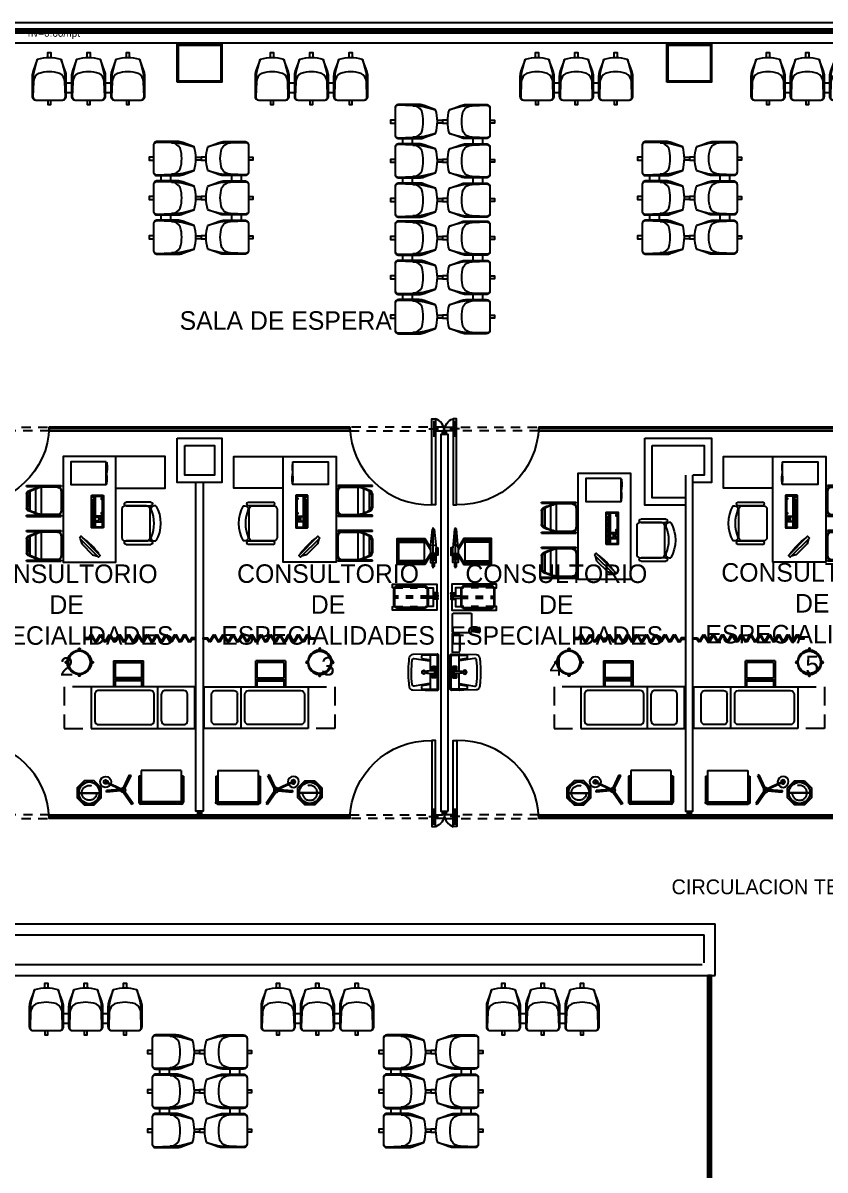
# Model space of a CAD drawing. Header units: millimetres. Extents: x 2523 to 2756, y 378 to 482.
# Drawn here: x 2572.8 to 2583.61, y 392.99 to 408.46 of the extents above; entities that cross this region are included whole.
import ezdxf

# ---------------------------------------------------------------- set-up
doc = ezdxf.new("R2010")
doc.units = ezdxf.units.MM
for name, pattern in [('DASHED', [0.75, 0.5, -0.25]), ('H25', [0.06, 0.0375, -0.0225]), ('HIDDEN', [0.375, 0.25, -0.125]), ('HIDDEN2', [0.1875, 0.125, -0.0625])]:
    doc.linetypes.add(name, pattern=pattern)
for name, color, linetype in [('CANCEL', 6, 'Continuous'), ('MOBILIARIO', 161, 'Continuous'), ('MOBSANIT', 161, 'Continuous')]:
    doc.layers.add(name, color=color, linetype=linetype)
doc.styles.add('BOLD', font='GOTHIC.TTF')
doc.styles.add('STYLE1', font='GOTHIC.TTF')
doc.styles.add('STYLE2', font='GOTHIC.TTF')

# ---------------------------------------------------------------- blocks, each defined once
blk = doc.blocks.new('91040053')
for p, q in [((0.25, -0.41), (0.32, -0.41)), ((0.78, -0.41), (0.85, -0.41)), ((0.25, -0.54), (0.32, -0.54)), ((0.78, -0.54), (0.85, -0.54))]:
    blk.add_line(p, q)
for points in [[(0, -0.07), (0, 0), (0.04, 0), (0.04, -0.07)], [(0.53, -0.07), (0.53, 0), (0.57, 0), (0.57, -0.07)], [(1.06, -0.07), (1.06, 0), (1.1, 0), (1.1, -0.07)], [(0, -0.64), (0, -0.7), (0.04, -0.7), (0.04, -0.64)], [(0.53, -0.64), (0.53, -0.7), (0.57, -0.7), (0.57, -0.64)], [(1.06, -0.64), (1.06, -0.7), (1.1, -0.7), (1.1, -0.64)]]:
    blk.add_lwpolyline(points)
for points in [[(0.2, -0.64, 0.414214), (0.25, -0.59), (0.25, -0.316, 0.08968), (0.237, -0.246), (0.18, -0.093, 0.146279), (-0.14, -0.093), (-0.197, -0.246, 0.08968), (-0.21, -0.316), (-0.21, -0.59, 0.414214), (-0.16, -0.64)], [(0.73, -0.64, 0.414214), (0.78, -0.59), (0.78, -0.316, 0.08968), (0.767, -0.246), (0.71, -0.093, 0.146279), (0.39, -0.093), (0.333, -0.246, 0.08968), (0.32, -0.316), (0.32, -0.59, 0.414214), (0.37, -0.64)], [(1.26, -0.64, 0.414214), (1.31, -0.59), (1.31, -0.316, 0.08968), (1.297, -0.246), (1.24, -0.093, 0.146279), (0.92, -0.093), (0.863, -0.246, 0.08968), (0.85, -0.316), (0.85, -0.59, 0.414214), (0.9, -0.64)]]:
    blk.add_lwpolyline(points, format="xyb", close=True)
for points in [[(-0.192, -0.398), (-0.19, -0.307, -0.059336), (-0.184, -0.26), (-0.14, -0.093)], [(0.18, -0.093), (0.224, -0.26, -0.059336), (0.23, -0.307), (0.232, -0.398)], [(0.338, -0.398), (0.34, -0.307, -0.059336), (0.346, -0.26), (0.39, -0.093)], [(0.71, -0.093), (0.754, -0.26, -0.059336), (0.76, -0.307), (0.762, -0.398)], [(0.868, -0.398), (0.87, -0.307, -0.059336), (0.876, -0.26), (0.92, -0.093)], [(1.24, -0.093), (1.284, -0.26, -0.059336), (1.29, -0.307), (1.292, -0.398)], [(0.206, -0.64, 0.342318), (0.239, -0.596), (0.232, -0.399, 0.27208), (0.16, -0.28, 0.144285), (-0.12, -0.28, 0.27018), (-0.192, -0.398), (-0.199, -0.596, 0.342318), (-0.166, -0.64)], [(0.736, -0.64, 0.342318), (0.769, -0.596), (0.762, -0.399, 0.27208), (0.69, -0.28, 0.144285), (0.41, -0.28, 0.27018), (0.338, -0.398), (0.331, -0.596, 0.342318), (0.364, -0.64)], [(1.266, -0.64, 0.342318), (1.299, -0.596), (1.292, -0.399, 0.27208), (1.22, -0.28, 0.144285), (0.94, -0.28, 0.27018), (0.868, -0.398), (0.861, -0.596, 0.342318), (0.894, -0.64)]]:
    blk.add_lwpolyline(points, format="xyb")
blk = doc.blocks.new('PP3')
at = {"layer": 'CANCEL'}
blk.add_line((-1.275, 0), (-1.275, 0.05), dxfattribs=at)
at = {"layer": 'CANCEL', "color": 252}
for p, q in [((-0.209, 0.025), (-0.078, 0.025)), ((-0.144, 0.134), (-0.144, -0.084))]:
    blk.add_line(p, q, dxfattribs=at)
at = {"layer": 'CANCEL'}
blk.add_lwpolyline([(-0.12, 0.16), (-0.12, -1), (-0.168, -1), (-0.168, 0.16), (-0.12, 0.16), (-0.12, -0.99)], dxfattribs=at)
at = {"layer": 'CANCEL', "color": 252, "linetype": 'HIDDEN2'}
blk.add_lwpolyline([(0, 0.05), (-1.275, 0.05), (-1.275, 0), (0, 0)], close=True, dxfattribs=at)
at = {"layer": 'CANCEL'}
blk.add_circle((-0.144, 0.025), 0.00483, dxfattribs=at)
for centre, radius, start, end in [((-0.177, -0.007), 0.177, 2.4258, 71.2368), ((-0.196, 0.079), 1.079, 181.5376, 271.514)]:
    blk.add_arc(centre, radius, start, end, dxfattribs=at)
blk = doc.blocks.new('KK')
at = {"layer": 'CANCEL'}
blk.add_lwpolyline([(-0.025, -0.05), (-0.025, 0), (0.025, 0), (0.025, -0.05)], close=True, dxfattribs=at)
blk.add_solid([(-0.025, -0.05), (-0.025, 0), (0.025, -0.05), (0.025, 0)], dxfattribs=at)
blk = doc.blocks.new('LAMPARA DE PIE')
for p, q in [((-0.346, 0.029), (-0.346, 0.225)), ((-0.324, 0.031), (-0.324, 0.225)), ((-0.082, 0.007), (-0.325, 0.007)), ((-0.363, -0.008), (-0.531, -0.105)), ((-0.35, -0.026), (-0.52, -0.124)), ((-0.082, -0.007), (-0.325, -0.007)), ((-0.31, -0.023), (-0.142, -0.12)), ((-0.294, -0.007), (-0.131, -0.101))]:
    blk.add_line(p, q)
for centre, radius in [((-0.332, 0), 0.00973), ((-0.074, 0), 0.0101)]:
    blk.add_circle(centre, radius)
for centre, radius, start, end in [((-0.332, 0), 0.225, 87.8507, 93.4398), ((-0.332, 0), 0.032, 11.9864, 348.0136), ((-0.074, 0), 0.0743, 185.141, 174.859), ((-0.074, 0), 0.027, 194.2658, 165.7342), ((-0.332, 0), 0.225, 207.8507, 213.4398), ((-0.332, 0), 0.225, 327.8507, 333.4398)]:
    blk.add_arc(centre, radius, start, end)
blk = doc.blocks.new('MPASTEUR')
at = {"layer": 'MOBILIARIO'}
for p, q in [((0, -0.275), (0, 0.275)), ((0.015, -0.275), (0.015, 0.275)), ((0.375, 0.3), (0.025, 0.3)), ((0.375, 0.285), (0.025, 0.285)), ((0.03, -0.27), (0.03, 0.27)), ((0.45, 0.27), (0.03, 0.27)), ((0.375, 0.27), (0.375, 0.3)), ((0.45, -0.27), (0.45, 0.27)), ((0.375, -0.285), (0.025, -0.285)), ((0.375, -0.3), (0.025, -0.3)), ((0.45, -0.27), (0.03, -0.27)), ((0.375, -0.3), (0.375, -0.27))]:
    blk.add_line(p, q, dxfattribs=at)
for centre, radius, start, end in [((0.025, 0.275), 0.025, 90, 180), ((0.025, 0.275), 0.01, 90, 180), ((0.025, -0.275), 0.025, 180, 270), ((0.025, -0.275), 0.01, 180, 270)]:
    blk.add_arc(centre, radius, start, end, dxfattribs=at)
blk = doc.blocks.new('CUBETA')
for p, q in [((-0.147, 0.002), (0.148, 0.002)), ((-0.147, -0.002), (0.148, -0.002))]:
    blk.add_line(p, q)
for points in [[(-0.066, 0.162), (-0.161, 0.067), (-0.161, -0.067), (-0.066, -0.161), (0.068, -0.161), (0.163, -0.067), (0.163, 0.067), (0.068, 0.162)], [(-0.065, 0.16), (-0.159, 0.066), (-0.159, -0.066), (-0.065, -0.159), (0.067, -0.159), (0.161, -0.066), (0.161, 0.066), (0.067, 0.16)]]:
    blk.add_lwpolyline(points, close=True)
blk.add_circle((0, 0), 0.147)
at = {"linetype": 'DASHED'}
blk.add_circle((0, 0), 0.1, dxfattribs=at)
for start, end in [(1.0052, 178.9948), (181.0052, 358.9948)]:
    blk.add_arc((0, 0), 0.142, start, end)
blk = doc.blocks.new('MESUN')
at = {"layer": 'MOBILIARIO'}
for p, q in [((0, 1.76), (-0.56, 1.76)), ((-0.56, 1.76), (-0.56, 0.36)), ((0, 0.36), (0, 1.76)), ((-0.51, 1.61), (-0.51, 1.36)), ((-0.1, 1.66), (-0.46, 1.66)), ((-0.05, 1.36), (-0.05, 1.61)), ((0, 1.26), (-0.56, 1.26)), ((-0.1, 1.31), (-0.46, 1.31)), ((-0.51, 1.16), (-0.51, 0.46)), ((-0.1, 1.21), (-0.46, 1.21)), ((-0.05, 0.46), (-0.05, 1.16)), ((-0.56, 1.065), (-0.91, 1.065)), ((-0.91, 0.665), (-0.91, 1.065)), ((-0.68, 1.045), (-0.89, 1.045)), ((-0.89, 0.685), (-0.89, 1.045)), ((-0.68, 1.045), (-0.68, 0.685)), ((-0.66, 1.065), (-0.66, 0.665)), ((-0.56, 1.045), (-0.64, 1.045)), ((-0.64, 1.045), (-0.64, 0.685)), ((-0.91, 0.665), (-0.56, 0.665)), ((-0.89, 0.685), (-0.68, 0.685)), ((-0.64, 0.685), (-0.56, 0.685)), ((-0.56, 0.36), (0, 0.36)), ((-0.46, 0.41), (-0.1, 0.41))]:
    blk.add_line(p, q, dxfattribs=at)
at = {"layer": 'MOBILIARIO', "linetype": 'HIDDEN'}
for p, q in [((-0.56, 0.36), (-0.56, 0)), ((0, 0), (0, 0.36)), ((-0.56, 0), (0, 0))]:
    blk.add_line(p, q, dxfattribs=at)
at = {"layer": 'MOBILIARIO'}
for centre, start, end in [((-0.46, 1.61), 90, 180), ((-0.1, 1.61), 0, 90), ((-0.46, 1.36), 180, 270), ((-0.1, 1.36), 270, 0), ((-0.46, 1.16), 90, 180), ((-0.1, 1.16), 0, 90), ((-0.46, 0.46), 180, 270), ((-0.1, 0.46), 270, 0)]:
    blk.add_arc(centre, 0.05, start, end, dxfattribs=at)
blk = doc.blocks.new('Banco giratorio')
at = {"layer": 'MOBILIARIO'}
for p, q in [((-0.025, 0.312), (-0.025, 0.339)), ((0, 0.312), (0, 0.339)), ((-0.162, 0.175), (-0.189, 0.175)), ((0.137, 0.175), (0.164, 0.175)), ((-0.162, 0.15), (-0.189, 0.15)), ((-0.025, 0.013), (-0.025, -0.013)), ((0, 0.013), (0, -0.013)), ((0.137, 0.15), (0.164, 0.15))]:
    blk.add_line(p, q, dxfattribs=at)
blk.add_circle((-0.012, 0.163), 0.15, dxfattribs=at)
for centre, radius, start, end in [((-0.012, 0.163), 0.163, 94.386, 175.614), ((-0.012, 0.339), 0.0125, 0, 180), ((-0.012, 0.163), 0.163, 4.386, 85.614), ((-0.189, 0.163), 0.0125, 90, 270), ((0.164, 0.163), 0.0125, 270, 90), ((-0.012, 0.163), 0.163, 184.386, 265.614), ((-0.012, 0.163), 0.163, 274.386, 355.614), ((-0.012, -0.013), 0.0125, 180, 0)]:
    blk.add_arc(centre, radius, start, end, dxfattribs=at)
blk = doc.blocks.new('CORT')
for points in [[(0.06, 0.008), (0.01, 0.008), (0.01, -0.007), (0.069, -0.007), (0.096, 0.04), (0.083, 0.047)], [(0.159, -0.04), (0.109, 0.047), (0.096, 0.04), (0.146, -0.047)], [(0.159, -0.04), (0.209, 0.047), (0.222, 0.04), (0.172, -0.047)], [(0.285, -0.04), (0.235, 0.047), (0.222, 0.04), (0.272, -0.047)], [(0.285, -0.04), (0.335, 0.047), (0.348, 0.04), (0.298, -0.047)], [(0.411, -0.04), (0.361, 0.047), (0.348, 0.04), (0.398, -0.047)], [(0.411, -0.04), (0.461, 0.047), (0.474, 0.04), (0.424, -0.047)], [(0.537, -0.04), (0.487, 0.047), (0.474, 0.04), (0.524, -0.047)], [(0.537, -0.04), (0.587, 0.047), (0.6, 0.04), (0.55, -0.047)], [(0.663, -0.04), (0.613, 0.047), (0.6, 0.04), (0.65, -0.047)], [(0.663, -0.04), (0.713, 0.047), (0.726, 0.04), (0.676, -0.047)], [(0.789, -0.04), (0.739, 0.047), (0.726, 0.04), (0.776, -0.047)], [(0.789, -0.04), (0.839, 0.047), (0.852, 0.04), (0.802, -0.047)], [(0.915, -0.04), (0.865, 0.047), (0.852, 0.04), (0.902, -0.047)], [(0.915, -0.04), (0.965, 0.047), (0.978, 0.04), (0.928, -0.047)], [(1.041, -0.04), (0.991, 0.047), (0.978, 0.04), (1.028, -0.047)], [(1.041, -0.04), (1.091, 0.047), (1.104, 0.04), (1.054, -0.047)], [(1.167, -0.04), (1.117, 0.047), (1.104, 0.04), (1.154, -0.047)], [(1.167, -0.04), (1.217, 0.047), (1.23, 0.04), (1.18, -0.047)], [(1.293, -0.04), (1.243, 0.047), (1.23, 0.04), (1.28, -0.047)], [(1.293, -0.04), (1.343, 0.047), (1.356, 0.04), (1.306, -0.047)], [(1.419, -0.04), (1.369, 0.047), (1.356, 0.04), (1.406, -0.047)], [(1.454, -0.007), (1.504, -0.007), (1.504, 0.008), (1.446, 0.008), (1.419, -0.04), (1.432, -0.047)]]:
    blk.add_lwpolyline(points, close=True)
blk = doc.blocks.new('511.836.0295')
for p, q in [((-0.05, -0.139), (-0.05, 0.211)), ((0, 0.211), (0, -0.139)), ((0.5, -0.139), (0.5, 0.211)), ((0.55, 0.211), (0.55, -0.139))]:
    blk.add_line(p, q)
for points in [[(0.05, 0.211, -0.414214), (0, 0.261), (0, 0.282)], [(0.5, 0.282), (0.5, 0.261, -0.414214), (0.45, 0.211)]]:
    blk.add_lwpolyline(points, format="xyb")
blk.add_lwpolyline([(0.45, -0.2), (0.05, -0.2, -0.414214), (0, -0.15), (0, 0.15, -0.414214), (0.05, 0.2), (0.45, 0.2, -0.414214), (0.5, 0.15), (0.5, -0.15, -0.414214)], format="xyb", close=True)
for centre, radius, start, end in [((0.25, -0.145), 0.495, 59.6754, 120.3246), ((-0.025, 0.211), 0.025, 0, 180), ((0.25, -0.242), 0.495, 66.1767, 113.8233), ((0.525, 0.211), 0.025, 0, 180), ((-0.025, -0.139), 0.025, 180, 0), ((0.525, -0.139), 0.025, 180, 0)]:
    blk.add_arc(centre, radius, start, end)
blk = doc.blocks.new('COMPU-B')
for p, q in [((372.676, 223.735), (372.523, 223.581)), ((372.748, 223.755), (372.676, 223.735)), ((372.523, 223.581), (372.502, 223.509))]:
    blk.add_line(p, q)
for points in [[(372.761, 223.768), (372.49, 223.496), (372.514, 223.472), (372.786, 223.743)], [(372.992, 223.573), (372.992, 223.55), (372.917, 223.55), (372.917, 223.573)], [(372.992, 223.538), (372.992, 223.443), (372.917, 223.443), (372.917, 223.538)], [(373.062, 223.573), (373.062, 223.55), (373.002, 223.55), (373.002, 223.573)], [(373.062, 223.538), (373.062, 223.498), (373.002, 223.498), (373.002, 223.538)], [(373.042, 223.46), (373.062, 223.46), (373.062, 223.443), (373.002, 223.443), (373.002, 223.46), (373.022, 223.46), (373.022, 223.478), (373.042, 223.478)], [(373.147, 223.573), (373.147, 223.55), (373.072, 223.55), (373.072, 223.573)], [(373.357, 223.443), (373.327, 223.443), (373.327, 223.46), (373.312, 223.46), (373.312, 223.443), (373.117, 223.443), (373.117, 223.46), (373.102, 223.46), (373.102, 223.443), (373.072, 223.443), (373.072, 223.538), (373.357, 223.538)], [(373.231, 223.573), (373.231, 223.55), (373.156, 223.55), (373.156, 223.573)], [(373.314, 223.573), (373.314, 223.55), (373.239, 223.55), (373.239, 223.573)], [(373.357, 223.573), (373.357, 223.55), (373.334, 223.55), (373.334, 223.573)]]:
    blk.add_lwpolyline(points, close=True)
blk.add_lwpolyline([(373.367, 223.433, -0.414214), (373.362, 223.428), (372.912, 223.428, -0.414214), (372.907, 223.433), (372.907, 223.593, -0.414214), (372.912, 223.598), (373.362, 223.598, -0.414214), (373.367, 223.593)], format="xyb", close=True)
blk.add_arc((371.93, 224.327), 1.031, 305.9746, 324.0254)
blk = doc.blocks.new('SILLAFAC')
for p, q in [((0.126, 0.22), (-0.364, 0.22)), ((-0.364, 0.22), (-0.364, 0.205)), ((0.126, 0.205), (-0.364, 0.205)), ((-0.082, 0.205), (-0.314, 0.205)), ((-0.082, 0.205), (-0.314, 0.205)), ((-0.314, 0.195), (-0.08, 0.195)), ((-0.08, 0.195), (-0.08, -0.195)), ((0, 0.171), (0, -0.171)), ((0.126, 0.205), (0.126, 0.22)), ((-0.364, 0.155), (-0.364, -0.155)), ((-0.364, 0.155), (-0.364, 0.135)), ((0.08, 0.135), (0.08, -0.135)), ((0.111, 0.089), (0.111, -0.089)), ((0.126, 0.098), (0.126, -0.098)), ((0.126, -0.205), (-0.364, -0.205)), ((-0.364, -0.205), (-0.364, -0.22)), ((0.126, -0.22), (-0.364, -0.22)), ((-0.314, -0.195), (-0.08, -0.195)), ((-0.082, -0.205), (-0.314, -0.205)), ((0.126, -0.22), (0.126, -0.205))]:
    blk.add_line(p, q)
for centre, radius, start, end in [((-0.314, 0.155), 0.05, 90, 180), ((-0.304, 0.136), 0.0594, 99.0812, 181.3077), ((-0.323, -0.794), 1.027, 65.8862, 76.4075), ((-0.244, -0.49), 0.705, 62.1983, 76.5409), ((0.061, 0.089), 0.05, 0, 62.1983), ((0.076, 0.098), 0.05, 0, 65.8862), ((-0.304, -0.136), 0.0594, 178.6923, 260.9188), ((-0.314, -0.155), 0.05, 180, 270), ((-0.323, 0.794), 1.027, 283.5925, 294.1138), ((-0.244, 0.49), 0.705, 283.4591, 297.8017), ((0.061, -0.089), 0.05, 297.8017, 0), ((0.076, -0.098), 0.05, 294.1138, 0)]:
    blk.add_arc(centre, radius, start, end)
blk = doc.blocks.new('18830057')
blk.add_lwpolyline([(0, -0.5), (0, 0), (0.325, 0), (0.325, -0.5)], close=True)
at = {"color": 8}
for points in [[(0.01, -0.5), (0.01, -0.5075), (0.045, -0.5075)], [(0.12, -0.5075), (0.155, -0.5075), (0.155, -0.5)], [(0.205, -0.5075), (0.17, -0.5075), (0.17, -0.5)], [(0.315, -0.5), (0.315, -0.5075), (0.28, -0.5075)]]:
    blk.add_lwpolyline(points, dxfattribs=at)
for points in [[(0.12, -0.5025), (0.045, -0.5025), (0.045, -0.5125), (0.12, -0.5125)], [(0.205, -0.5025), (0.28, -0.5025), (0.28, -0.5125), (0.205, -0.5125)]]:
    blk.add_lwpolyline(points, close=True, dxfattribs=at)
blk = doc.blocks.new('ESCMED1')
at = {"layer": 'MOBILIARIO'}
blk.add_lwpolyline([(-0.45, 0.75), (-0.45, 1.45), (0, 1.45), (0, 0), (-1.5, 0), (-1.5, 0.75), (0, 0.75)], dxfattribs=at)
at = {"layer": 'MOBILIARIO', "extrusion": (0, 0, -1), "xscale": -1, "zscale": -1}
blk.add_blockref('511.836.0295', (1.198, 1.034), dxfattribs=at)
at = {"layer": 'MOBILIARIO', "xscale": -1, "rotation": 180.0000434723678}
blk.add_blockref('COMPU-B', (-373.917, 224), dxfattribs=at)
at = {"layer": 'MOBILIARIO'}
for name, p, rotation in [('18830057', (-0.073, 0.112), 179.9978167563688), ('SILLAFAC', (-1.267, -0.39), 270.000000000026), ('SILLAFAC', (-0.629, -0.39), 270.000000000026)]:
    blk.add_blockref(name, p, dxfattribs=dict(at, rotation=rotation))
blk = doc.blocks.new('LVVZ1VS')
at = {"color": 8}
blk.add_line((0.012, -0.143), (-0.012, -0.143), dxfattribs=at)
for points in [[(0.24, -0.348), (0.245, -0.02, 0.418008), (0.225, 0), (-0.225, 0, 0.421093), (-0.245, -0.02), (-0.237, -0.349, 0.362961), (-0.195, -0.397, 0.013873), (-0.151, -0.403, 0.023993), (0.002, -0.41, 0.024799), (0.151, -0.403, 0.015126), (0.198, -0.396, 0.364514)], [(-0.075, -0.068, -0.247805), (-0.057, -0.086, 0.116963), (-0.045, -0.086, -0.247805), (-0.027, -0.068, 0.116963), (-0.027, -0.056, -0.247805), (-0.045, -0.038, 0.116963), (-0.057, -0.038, -0.247805), (-0.075, -0.056, 0.116963)], [(0.012, -0.14), (0.018, -0.069, 0.015831), (0.018, -0.069), (0.018, -0.042, 0.414214), (0.014, -0.038), (-0.014, -0.038, 0.414214), (-0.018, -0.042), (-0.018, -0.069, 0.015831), (-0.018, -0.069), (-0.012, -0.14, -0.015831), (-0.012, -0.141), (-0.012, -0.159, 0.414214), (-0.008, -0.163), (0.008, -0.163, 0.414214), (0.012, -0.159), (0.012, -0.141, -0.015831)], [(0.075, -0.068, 0.247805), (0.057, -0.086, -0.116963), (0.045, -0.086, 0.247805), (0.027, -0.068, -0.116963), (0.027, -0.056, 0.247805), (0.045, -0.038, -0.116963), (0.057, -0.038, 0.247805), (0.075, -0.056, -0.116963)]]:
    blk.add_lwpolyline(points, format="xyb", close=True)
for points in [[(0.243, -0.127, -0.408931), (0.24, -0.13), (0.231, -0.13, -0.419516), (0.228, -0.126), (0.229, -0.035, 0.49024), (0.209, -0.015), (-0.209, -0.015, 0.425911), (-0.229, -0.035), (-0.228, -0.126, -0.419516), (-0.231, -0.13), (-0.239, -0.13, -0.408931), (-0.242, -0.127)], [(0.144, -0.115, -0.368916), (0.154, -0.123), (0.189, -0.327, -0.428122), (0.167, -0.356, -0.027474), (0.002, -0.365, -0.026047), (-0.163, -0.356, -0.428854), (-0.185, -0.328), (-0.154, -0.123, -0.368908), (-0.144, -0.115), (-0.015, -0.115)], [(-0.017, -0.089), (-0.069, -0.089, -0.414214), (-0.078, -0.08), (-0.078, -0.044, -0.414214), (-0.069, -0.034), (0.068, -0.034, -0.414214), (0.078, -0.044), (0.078, -0.08, -0.414214), (0.068, -0.089), (0.017, -0.089)]]:
    blk.add_lwpolyline(points, format="xyb")
for points in [[(-0.228, -0.115), (-0.144, -0.115)], [(0.144, -0.115), (0.228, -0.115)]]:
    blk.add_lwpolyline(points, dxfattribs=at)
for points in [[(-0.228, -0.126), (-0.226, -0.22, 0.408931), (-0.216, -0.23), (-0.195, -0.23, 0.368908), (-0.185, -0.222), (-0.172, -0.138, -0.336277), (-0.162, -0.13), (-0.155, -0.13)], [(0.155, -0.13), (0.162, -0.13, -0.262297), (0.172, -0.138), (0.185, -0.222, 0.368908), (0.195, -0.23), (0.216, -0.23, 0.408931), (0.226, -0.22), (0.228, -0.126)]]:
    blk.add_lwpolyline(points, format="xyb", dxfattribs=at)
blk.add_lwpolyline([(0.015, -0.115), (0.144, -0.115)])
for centre, radius in [((-0.051, -0.062), 0.00337), ((-0.051, -0.062), 0.00337), ((0, -0.049), 0.00515), ((0.051, -0.062), 0.00337), ((0.051, -0.062), 0.00337)]:
    blk.add_circle(centre, radius)
for radius in [0.025, 0.0175]:
    blk.add_circle((0, -0.198), radius, dxfattribs=at)
for centre, start, end in [((-0.051, -0.062), 106.4867, 163.5133), ((-0.051, -0.062), 196.4867, 253.5133), ((-0.051, -0.062), 16.4867, 73.5133), ((-0.051, -0.062), 286.4867, 343.5133), ((0.051, -0.062), 106.4867, 163.5133), ((0.051, -0.062), 196.4867, 253.5133), ((0.051, -0.062), 16.4867, 73.5133), ((0.051, -0.062), 286.4867, 343.5133)]:
    blk.add_arc(centre, 0.0225, start, end, dxfattribs=at)
blk = doc.blocks.new('36211405')
at = {"color": 8}
for p, q in [((-0.298, 0.011), (-0.298, -0.009)), ((-0.298, -0.029), (-0.298, -0.039))]:
    blk.add_line(p, q, dxfattribs=at)
for p, q in [((-0.285, -0.009), (-0.285, 0.011)), ((-0.277, -0.009), (-0.277, 0.011))]:
    blk.add_line(p, q)
at = {"color": 8, "linetype": 'H25'}
for p, q in [((0.262, 0.091), (-0.159, 0.091)), ((-0.178, -0.019), (0.271, -0.019)), ((-0.178, -0.049), (0.271, -0.049)), ((0.262, -0.159), (-0.159, -0.159))]:
    blk.add_line(p, q, dxfattribs=at)
blk.add_lwpolyline([(-0.25, 0.011), (-0.311, 0.011), (-0.311, 0.024), (-0.25, 0.024)], close=True)
at = {"color": 8}
for points in [[(0.274, 0.091), (0.302, 0.091), (0.302, 0.141), (-0.298, 0.141), (-0.298, 0.024)], [(-0.171, 0.091), (-0.248, 0.091), (-0.248, -0.019)], [(-0.298, -0.059), (-0.298, -0.209), (0.302, -0.209), (0.302, -0.159), (0.274, -0.159)], [(-0.248, -0.049), (-0.248, -0.159), (-0.171, -0.159)]]:
    blk.add_lwpolyline(points, dxfattribs=at)
for points in [[(-0.128, 0.116, 0.414214), (-0.178, 0.066), (-0.178, -0.134, 0.414214), (-0.128, -0.184), (0.231, -0.184, 0.414214), (0.281, -0.134), (0.281, 0.066, 0.414214), (0.231, 0.116)], [(-0.128, 0.106, 0.414214), (-0.168, 0.066), (-0.168, -0.134, 0.414214), (-0.128, -0.174), (0.231, -0.174, 0.414214), (0.271, -0.134), (0.271, 0.066, 0.414214), (0.231, 0.106)]]:
    blk.add_lwpolyline(points, format="xyb", close=True)
for points in [[(-0.25, -0.019), (-0.25, -0.009), (-0.311, -0.009), (-0.311, -0.025), (-0.284, -0.033)], [(-0.284, -0.035), (-0.311, -0.043), (-0.311, -0.059), (-0.25, -0.059), (-0.25, -0.049)]]:
    blk.add_lwpolyline(points)
blk.add_lwpolyline([(-0.178, -0.019), (-0.269, -0.019, 1), (-0.269, -0.049), (-0.178, -0.049)], format="xyb")
blk = doc.blocks.new('31300054')
blk.add_line((-0.225, -0.0625), (0.325, -0.0625))
for points in [[(-0.05, -0.1), (-0.175, -0.175), (-0.175, -0.55), (0.175, -0.55), (0.175, -0.175), (0.05, -0.1), (0.3, -0.075), (0.3, -0.05), (0.05, -0.025), (0.05, 0), (-0.05, 0), (-0.05, -0.025)], [(-0.15, -0.05), (-0.2, -0.05), (-0.2, -0.075), (-0.15, -0.075)], [(0.05, -0.1), (-0.15, -0.1), (-0.15, -0.025), (0.05, -0.025)], [(-0.025, -0.1), (-0.15, -0.175), (-0.15, -0.5375), (0.15, -0.5375), (0.15, -0.175), (0.025, -0.1)]]:
    blk.add_lwpolyline(points)
for points in [[(-0.1125, -0.0375), (-0.025, -0.0375), (-0.025, -0.0875), (-0.1125, -0.0875)], [(-0.0375, -0.05), (-0.1, -0.05), (-0.1, -0.075), (-0.0375, -0.075)], [(0.075, -0.05), (0.075, -0.075), (0.0875, -0.075), (0.0875, -0.05)], [(0.125, -0.525), (0.125, -0.1875), (-0.125, -0.1875), (-0.125, -0.525)]]:
    blk.add_lwpolyline(points, close=True)
blk = doc.blocks.new('BPED')
at = {"layer": 'MOBILIARIO'}
for p, q in [((0, -0.12), (0, 0.12)), ((0.25, 0.13), (0.01, 0.13)), ((0.26, -0.12), (0.26, 0.12)), ((-0.096, -0.076), (-0.096, -0.123)), ((-0.077, -0.079), (-0.077, -0.12)), ((-0.058, -0.082), (-0.058, -0.117)), ((-0.038, -0.085), (-0.038, -0.114)), ((-0.02, -0.093), (0, -0.093)), ((-0.02, -0.105), (0, -0.105)), ((0.25, -0.13), (0.01, -0.13))]:
    blk.add_line(p, q, dxfattribs=at)
blk.add_lwpolyline([(-0.02, -0.109, -0.367747), (-0.029, -0.119), (-0.098, -0.131, -0.462259), (-0.11, -0.121), (-0.11, -0.078, -0.462259), (-0.098, -0.068), (-0.029, -0.08, -0.367747), (-0.02, -0.09)], format="xyb", close=True, dxfattribs=at)
for centre, start, end in [((0.01, 0.12), 90, 180), ((0.25, 0.12), 0, 90), ((0.01, -0.12), 180, 270), ((0.25, -0.12), 270, 0)]:
    blk.add_arc(centre, 0.01, start, end, dxfattribs=at)
blk = doc.blocks.new('DEPAP')
at = {"layer": 'MOBILIARIO'}
blk.add_lwpolyline([(-0.11, 0.1), (0.11, 0.1, -0.414214), (0.125, 0.085), (0.125, 0), (-0.125, 0), (-0.125, 0.085, -0.414214)], format="xyb", close=True, dxfattribs=at)
blk.add_lwpolyline([(0.093, 0.1), (-0.093, 0.1), (-0.093, 0.106), (0.093, 0.106)], close=True, dxfattribs=at)

msp = doc.modelspace()

# ---------------------------------------------------------------- linework, layer by layer
for p, q in [((2590.6035, 408.3529), (2570.7817, 408.3529)), ((2575.4824, 407.6629), (2574.8812, 407.6629)), ((2582.0824, 407.6629), (2581.4812, 407.6629)), ((2577.2067, 402.9875), (2573.1548, 402.9879)), ((2583.8098, 402.9875), (2579.7536, 402.9875)), ((2577.2067, 397.7578), (2573.1548, 397.7574)), ((2583.8069, 397.7582), (2579.757, 397.7578)), ((2568.3817, 396.3129), (2582.1317, 396.3129)), ((2582.1317, 395.6129), (2582.1317, 396.3129)), ((2568.3817, 396.1629), (2581.9817, 396.1629)), ((2581.9817, 395.7879), (2581.9817, 396.1629)), ((2568.3817, 395.7629), (2581.9567, 395.7629)), ((2568.2317, 395.6129), (2582.1317, 395.6129)), ((2582.0317, 391.2378), (2582.0317, 395.6129)), ((2582.0567, 391.2378), (2582.0567, 395.6129)), ((2582.0817, 391.2378), (2582.0817, 395.6129))]:
    msp.add_line(p, q)
for points in [[(2590.6035, 408.4628), (2570.7817, 408.4628), (2570.7817, 408.1928), (2590.6035, 408.1928)], [(2590.6035, 408.3779), (2570.7817, 408.3779), (2570.7817, 408.3279), (2590.6035, 408.3279)], [(2574.8812, 407.6629), (2574.8812, 408.1779), (2575.4824, 408.1779), (2575.4824, 407.6629)], [(2574.8812, 407.6629), (2574.8812, 408.1779), (2575.4824, 408.1779), (2575.4824, 407.6629)], [(2574.8962, 407.6779), (2574.8962, 408.1629), (2575.4674, 408.1629), (2575.4674, 407.6779), (2574.8962, 407.6779)], [(2574.8962, 407.6779), (2574.8962, 408.1629), (2575.4674, 408.1629), (2575.4674, 407.6779), (2574.8962, 407.6779)], [(2581.4812, 407.6629), (2581.4812, 408.1779), (2582.0824, 408.1779), (2582.0824, 407.6629)], [(2581.4812, 407.6629), (2581.4812, 408.1779), (2582.0824, 408.1779), (2582.0824, 407.6629)], [(2581.4962, 407.6779), (2581.4962, 408.1629), (2582.0674, 408.1629), (2582.0674, 407.6779), (2581.4962, 407.6779)], [(2581.4962, 407.6779), (2581.4962, 408.1629), (2582.0674, 408.1629), (2582.0674, 407.6779), (2581.4962, 407.6779)], [(2577.2067, 402.9625), (2577.2067, 403.0125), (2573.1567, 403.0129), (2573.1567, 402.9629), (2577.2067, 402.9625)], [(2578.5317, 397.833), (2578.5317, 402.9138), (2578.4317, 402.9138), (2578.4317, 397.833)], [(2574.8817, 402.8629), (2575.4817, 402.8629), (2575.4817, 402.2629), (2574.8817, 402.2629)], [(2574.9817, 402.7629), (2575.3817, 402.7629), (2575.3817, 402.3629), (2574.9817, 402.3629)], [(2577.2067, 397.7828), (2577.2067, 397.7328), (2573.1567, 397.7325), (2573.1567, 397.7825), (2577.2067, 397.7828)], [(2583.8069, 397.7832), (2583.8069, 397.7332), (2579.757, 397.7328), (2579.757, 397.7828), (2583.8069, 397.7832)], [(2582.0817, 395.6129), (2582.0317, 395.6129), (2582.0317, 395.5629), (2582.0817, 395.5629)]]:
    msp.add_lwpolyline(points, close=True)
at = {"linetype": 'Continuous'}
msp.add_lwpolyline([(2579.7536, 402.9625), (2583.8098, 402.9625), (2583.8098, 403.0125), (2579.7536, 403.0125), (2579.7536, 402.9625)], dxfattribs=at)
for points in [[(2581.1817, 402.8629), (2582.0817, 402.8629), (2582.0817, 402.2629), (2581.8317, 402.2629)], [(2581.7317, 401.9579), (2581.1817, 401.9579), (2581.1817, 402.8629)], [(2581.2817, 402.7629), (2581.9817, 402.7629), (2581.9817, 402.3629), (2581.8317, 402.3629), (2581.8317, 402.3629)], [(2581.7317, 402.0579), (2581.2817, 402.0579), (2581.2817, 402.7629)], [(2581.4817, 402.8629), (2582.0817, 402.8629), (2582.0817, 402.2629), (2581.8317, 402.2629)], [(2581.7317, 402.3629), (2581.7317, 397.833), (2581.8317, 397.833), (2581.8317, 402.3629)], [(2575.2317, 402.2629), (2575.2317, 397.8334), (2575.1317, 397.8334), (2575.1317, 402.2629)]]:
    msp.add_lwpolyline(points)
msp.add_solid([(2582.0817, 395.6129), (2582.0317, 395.6129), (2582.0817, 395.5629), (2582.0317, 395.5629)])
at = {"layer": 'MOBILIARIO'}
msp.add_lwpolyline([(2580.9937, 401.9602), (2580.9937, 401.9602), (2580.9937, 402.3877), (2580.2812, 402.3877), (2580.2812, 400.9627), (2580.9937, 400.9627), (2580.9937, 402.3877)], dxfattribs=at)

# ---------------------------------------------------------------- block references
at = {"xscale": -1}
for name, p in [('PP3', (2571.8817, 402.9629)), ('PP3', (2578.4786, 402.9625)), ('KK', (2575.1817, 397.8334))]:
    msp.add_blockref(name, p, dxfattribs=at)
for name, p in [('PP3', (2578.4817, 402.9625)), ('KK', (2578.4817, 402.9638)), ('KK', (2578.4817, 402.9638)), ('KK', (2575.1817, 397.8334)), ('KK', (2578.4817, 397.833)), ('KK', (2578.4818, 397.833)), ('KK', (2581.7817, 397.833))]:
    msp.add_blockref(name, p)
at = {"rotation": 179.9999999999739}
for p in [(2571.8818, 397.7828), (2571.8818, 397.7828), (2578.4818, 397.7828), (2578.4818, 397.7828)]:
    msp.add_blockref('PP3', p, dxfattribs=at)
at = {"xscale": -1, "rotation": 180}
msp.add_blockref('PP3', (2578.4816, 397.7828), dxfattribs=at)
msp.add_blockref('PP3', (2578.4816, 397.7828), dxfattribs=at)
at = {"layer": 'MOBILIARIO'}
for p in [(2573.1354, 408.0629), (2576.1394, 408.0629), (2579.7105, 408.0629), (2582.8236, 408.0629), (2573.0971, 395.5129), (2576.2205, 395.5129), (2579.2576, 395.5129)]:
    msp.add_blockref('91040053', p, dxfattribs=at)
for name, p, rotation in [('91040053', (2578.4565, 407.1529), 270.0000000000521), ('91040053', (2575.2017, 406.6529), 270.0000000000521), ('91040053', (2581.7864, 406.6529), 270.0000000000521), ('91040053', (2578.4565, 405.5809), 270.0000000000521), ('CORT', (2575.1417, 400.1612), 180.0000434703094), ('CORT', (2581.7417, 400.1612), 180.0000434703094), ('MESUN', (2573.3592, 398.9484), 269.999956527997), ('MESUN', (2579.9592, 398.9484), 269.999956527997), ('MPASTEUR', (2574.6634, 397.9277), 89.99995652799704), ('MPASTEUR', (2581.2634, 397.9277), 89.99995652799704), ('CUBETA', (2573.6948, 398.0783), 359.9999565280231), ('CUBETA', (2580.2948, 398.0783), 359.9999565280231), ('91040053', (2575.1817, 394.6029), 270.0000000000521), ('91040053', (2578.2991, 394.6029), 270.0000000000521)]:
    msp.add_blockref(name, p, dxfattribs=dict(at, rotation=rotation))
at = {"layer": 'MOBILIARIO', "xscale": -1}
for name, p, rotation in [('91040053', (2578.4565, 407.1529), 89.99999999989576), ('91040053', (2575.2017, 406.6529), 89.99999999989576), ('91040053', (2581.7864, 406.6529), 89.99999999989576), ('91040053', (2578.4565, 405.5809), 89.99999999989576), ('CORT', (2575.2217, 400.1612), 179.9999565296907), ('CORT', (2581.8217, 400.1612), 179.9999565296907), ('MESUN', (2577.0042, 398.9484), 90.00004347200296), ('MESUN', (2583.6042, 398.9484), 90.00004347200296), ('MPASTEUR', (2575.7, 397.9277), 270.000043472003), ('MPASTEUR', (2582.3, 397.9277), 270.000043472003), ('CUBETA', (2576.6686, 398.0783), 4.347197689824611e-05), ('CUBETA', (2583.2686, 398.0783), 4.347197689824611e-05), ('91040053', (2575.1817, 394.6029), 89.99999999989576), ('91040053', (2578.2991, 394.6029), 89.99999999989576)]:
    msp.add_blockref(name, p, dxfattribs=dict(at, rotation=rotation))
at = {"layer": 'MOBILIARIO'}
for name, p, xscale, yscale, zscale, rotation in [('ESCMED1', (2573.3418, 402.6138), -0.9499999999998181, 0.9499999999998181, 0.95, 269.9999999991772), ('ESCMED1', (2577.0216, 402.6138), 0.9499999999998181, 0.9499999999998181, 0.9499999999998181, 90.00000000082275), ('ESCMED1', (2583.6216, 402.6138), 0.9499999999998181, 0.9499999999998181, 0.9499999999998181, 90.00000000082275), ('COMPU-B', (2793.0812, 47.1662), 0.9499999999998182, 0.9499999999998182, 0.9499999999998182, 89.99995652680947)]:
    msp.add_blockref(name, p, dxfattribs=dict(at, xscale=xscale, yscale=yscale, zscale=zscale, rotation=rotation))
at = {"layer": 'MOBILIARIO', "extrusion": (0, 0, -1), "zscale": -0.95}
for name, p, xscale, yscale, rotation in [('18830057', (-2580.3872, 402.3179), 0.949999999999818, 0.949999999999818, 269.9978167571916), ('511.836.0295', (-2581.2638, 401.2494), 0.9499999999998181, 0.9499999999998181, 90)]:
    msp.add_blockref(name, p, dxfattribs=dict(at, xscale=xscale, yscale=yscale, rotation=rotation))
at = {"layer": 'MOBILIARIO', "extrusion": (0, 0, -1), "xscale": 0.9499999999998181, "yscale": 0.9499999999998181, "zscale": -0.95}
for p in [(-2579.9103, 401.7901), (-2579.9103, 401.1839)]:
    msp.add_blockref('SILLAFAC', p, dxfattribs=at)
at = {"layer": 'MOBILIARIO', "extrusion": (0, 0, -1)}
for name, p, zscale, rotation in [('31300054', (-2578.3945, 401.3333), -0.9999999999999996, 89.99995652794493), ('36211405', (-2578.0831, 400.752), -0.9999999999999996, 359.9999565280231), ('Banco giratorio', (-2573.7247, 399.8269), -1, 269.9999565297167), ('Banco giratorio', (-2580.3247, 399.8269), -1, 269.9999565297167), ('LAMPARA DE PIE', (-2573.8502, 398.2575), -1, 25.25800713484285), ('LAMPARA DE PIE', (-2580.4502, 398.2575), -1, 25.25800713484285)]:
    msp.add_blockref(name, p, dxfattribs=dict(at, zscale=zscale, rotation=rotation))
at = {"layer": 'MOBILIARIO', "extrusion": (0, 0, -1), "xscale": -1, "zscale": -1}
for name, p, rotation in [('31300054', (-2578.5689, 401.3333), 270.000043472055), ('36211405', (-2578.8803, 400.752), 4.347197689824611e-05), ('Banco giratorio', (-2576.6387, 399.8269), 90.00004347028329), ('Banco giratorio', (-2583.2387, 399.8269), 90.00004347028329), ('LAMPARA DE PIE', (-2576.5132, 398.2575), 334.741992865145), ('LAMPARA DE PIE', (-2583.1133, 398.2575), 334.741992865157)]:
    msp.add_blockref(name, p, dxfattribs=dict(at, rotation=rotation))
at = {"layer": 'MOBILIARIO', "linetype": 'ByBlock', "extrusion": (0, 0, -1), "zscale": -0.9999999999999996}
for name, p, rotation in [('BPED', (-2578.8518, 400.3723), 4.34712213046345e-05), ('DEPAP', (-2578.5887, 400.1002), 90.00004347122128)]:
    msp.add_blockref(name, p, dxfattribs=dict(at, rotation=rotation))
at = {"layer": 'MOBSANIT', "extrusion": (0, 0, -1), "xscale": -1, "zscale": -1, "rotation": 89.99995652794492}
msp.add_blockref('LVVZ1VS', (-2578.4035, 399.7059), dxfattribs=at)
at = {"layer": 'MOBSANIT', "extrusion": (0, 0, -1), "zscale": -1, "rotation": 270.000043472055}
msp.add_blockref('LVVZ1VS', (-2578.5599, 399.7059), dxfattribs=at)

# ---------------------------------------------------------------- texts
at = {"insert": (2572.8672, 408.2457), "char_height": 0.1, "attachment_point": 7, "style": 'BOLD'}
msp.add_mtext('hv=0.60/npt', dxfattribs=at)
for s, insert, char_height, width, attachment_point, style in [('SALA DE ESPERA ', (2576.3436, 404.4474, 0.4601), 0.25, 2.925303, 5, 'STYLE1'), ('CONSULTORIO DE ESPECIALIDADES\\P2', (2573.3906, 400.4087), 0.25, 2.925303, 5, 'STYLE1'), ('CONSULTORIO DE ESPECIALIDADES\\P3', (2576.9137, 400.4087), 0.25, 2.925303, 5, 'STYLE1'), ('CONSULTORIO DE ESPECIALIDADES\\P4', (2579.9906, 400.4087), 0.25, 2.925303, 5, 'STYLE1'), ('CONSULTORIO DE ESPECIALIDADES\\P5', (2583.4398, 400.4252), 0.25, 2.925303, 5, 'STYLE1'), ('CIRCULACION TECNICA', (2583.0888, 396.911), 0.2, 6.283449, 2, 'STYLE2')]:
    msp.add_mtext(s, dxfattribs=dict(insert=insert, char_height=char_height, width=width, attachment_point=attachment_point, style=style))

doc.saveas('drawing.dxf')
